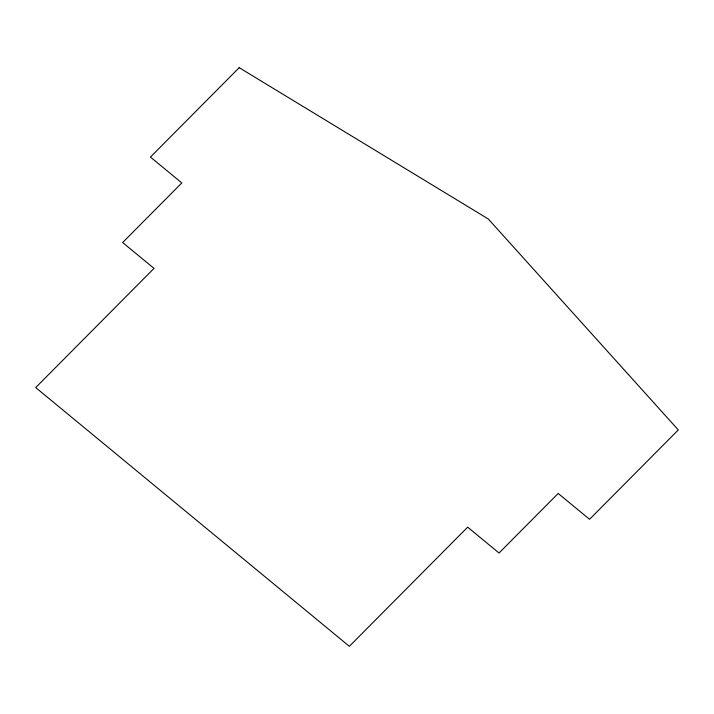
<?xml version="1.0" encoding="UTF-8"?>
<svg xmlns="http://www.w3.org/2000/svg" width="714" height="714" viewBox="0 0 714 714"><rect width="100%" height="100%" fill="white"/><g stroke="black" fill="none" stroke-linecap="round" stroke-linejoin="round"><path stroke-width="1.07" d="M239.19 67.678L150.449 157.062L181.811 182.936L122.656 242.519L154.019 268.393L35.7 387.568L349.351 646.322L467.67 527.146L499.032 553.02L558.196 493.436L589.559 519.31L678.3 429.935L488.322 219.011L239.19 67.678"/></g></svg>
